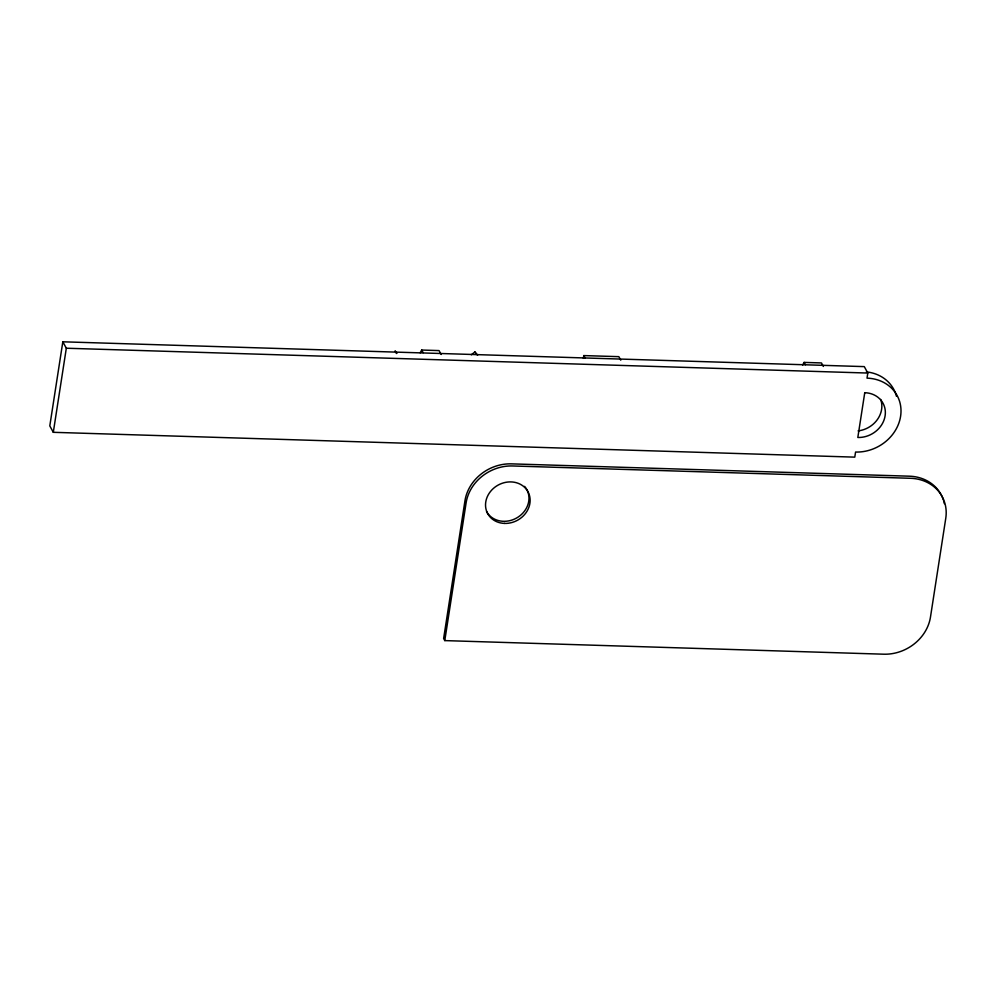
<?xml version="1.0" encoding="UTF-8"?>
<svg xmlns="http://www.w3.org/2000/svg" width="996" height="996" viewBox="0 0 996 996"><rect width="100%" height="100%" fill="white"/><g stroke="black" fill="none" stroke-linecap="round" stroke-linejoin="round"><path stroke-width="1.49" d="M62.823 341.802L49.8 425.89L53.298 432.314L854.78 457.139L855.564 452.047A40.824 35.744 -28.6 0 0 900.596 416.303A40.824 35.744 -28.6 0 0 867.018 378.144L867.802 373.052L864.291 366.615L62.823 341.802L66.321 348.226L53.298 432.314M444.776 640.602L466.116 502.818A42.106 36.864 -28.6 0 1 512.554 465.966L910.556 478.292A42.816 37.487 -28.6 0 1 945.764 518.318L930.476 617.072A42.417 37.138 -28.6 0 1 883.689 654.198L444.776 640.602L443.631 638.498L464.97 500.714A42.106 36.864 -28.6 0 1 511.409 463.862L909.398 476.188A42.816 37.487 -28.6 0 1 943.424 500.104M583.382 358.361L583.818 355.584L618.865 356.668L620.782 360.179M420.188 352.758L421.706 350.044L439.049 350.592L441.178 354.489M802.589 365.109L804.121 362.407L821.463 362.942L823.381 366.453M471.32 354.788L474.918 351.937L477.682 355.062M66.321 348.226L867.802 373.052M396.943 353.182L395.051 350.916L396.47 353.518M804.121 362.407L805.391 364.748M583.818 355.584L585.088 357.925M474.918 351.937L476.337 354.539M421.706 350.044L423.126 352.646M866.42 371.906A40.824 35.744 -28.6 0 1 896.462 396.296M880.688 399.421A24.751 21.663 -28.6 0 1 858.091 430.895M943.785 501.287A42.816 37.487 -28.6 0 1 944.357 503.69M524.556 486.372A22.92 20.069 -28.6 0 1 518.194 517.036A22.92 20.069 -28.6 0 1 486.546 511.508M864.752 392.698L857.817 437.481A24.751 21.663 -28.6 0 0 885.108 415.83A24.751 21.663 -28.6 0 0 864.752 392.698M504.611 523.41A22.92 20.069 -28.6 0 0 528.552 492.883A22.92 20.069 -28.6 0 0 490.318 491.7A22.92 20.069 -28.6 0 0 504.611 523.41"/></g></svg>
